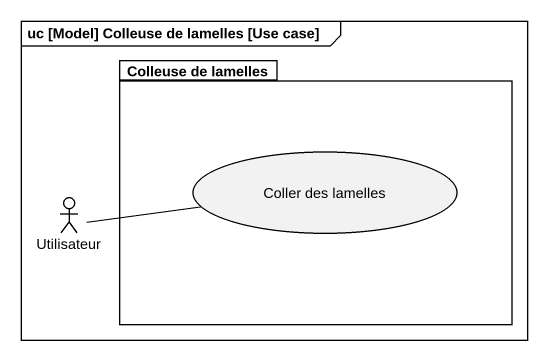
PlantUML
@startuml
mainframe uc [Model] Colleuse de lamelles [Use case]
package "Colleuse de lamelles" as Colleuse_de_lamelles {
  usecase "Coller des lamelles" as Coller_des_lamelles
}
actor Utilisateur
Utilisateur -right- Coller_des_lamelles
@enduml
